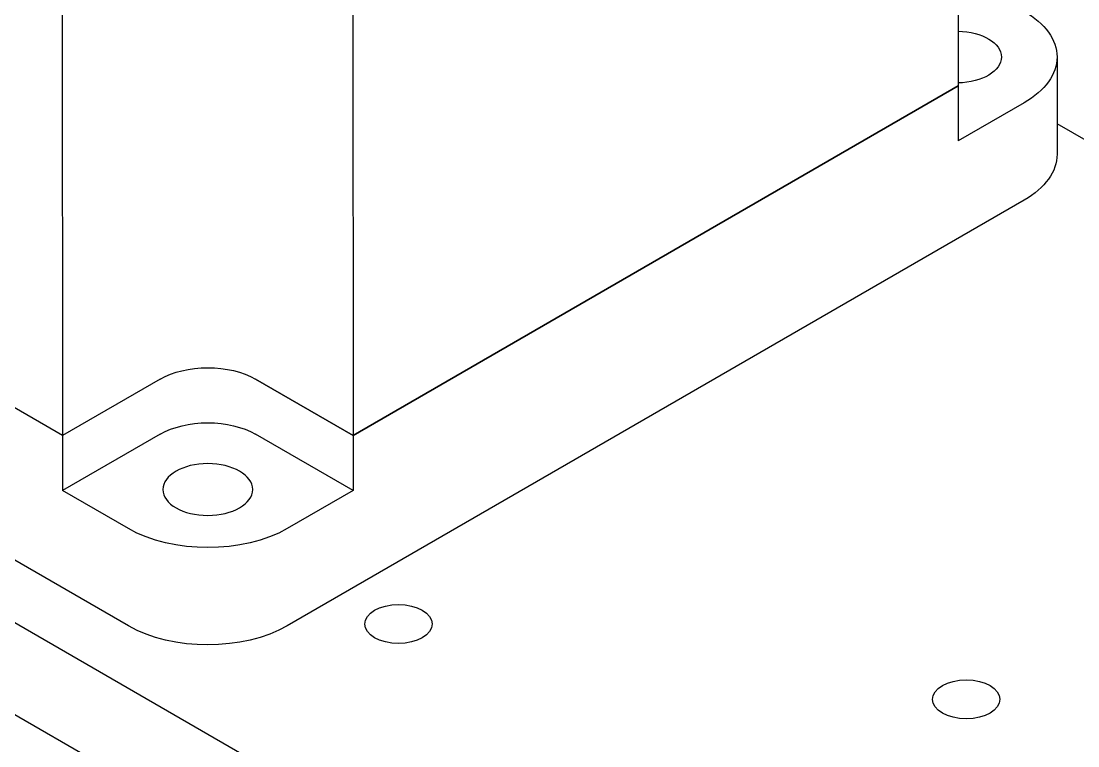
# Model space of a CAD drawing. Header units: millimetres. Extents: x 129 to 6329, y 33 to 3553.
# Drawn here: x 5152.3 to 5246.4, y 3315.5 to 3380 of the extents above; entities that cross this region are included whole.
import ezdxf

# ---------------------------------------------------------------- set-up
doc = ezdxf.new("R2010")
doc.units = ezdxf.units.MM
doc.layers.add('vistasIsometricas', color=255, linetype='Continuous')

msp = doc.modelspace()

# ---------------------------------------------------------------- linework, layer by layer
at = {"layer": 'vistasIsometricas', "extrusion": (1e-16, 0.816497, 0.57735)}
for p, q in [((5235.699, 3428.925), (5235.739, 3374.197)), ((4996.395, 3415.952), (5256.611, 3265.969)), ((4996.401, 3407.784), (5256.617, 3257.801)), ((5155.938, 3397.804), (5155.978, 3343.076)), ((5181.818, 3397.816), (5181.858, 3343.088)), ((5244.541, 3376.767), (5244.547, 3368.109)), ((5155.978, 3343.076), (5102.096, 3374.132)), ((5155.978, 3343.076), (5102.096, 3374.132)), ((5181.858, 3343.088), (5235.739, 3374.197)), ((5235.739, 3374.197), (5181.858, 3343.088)), ((5235.739, 3374.197), (5235.743, 3369.296)), ((5241.612, 3372.684), (5235.743, 3369.296)), ((5352.777, 3308.438), (5244.545, 3370.821)), ((5161.856, 3326.133), (5096.237, 3363.955)), ((5241.618, 3364.026), (5175.999, 3326.14)), ((5164.675, 3348.097), (5155.978, 3343.076)), ((5164.675, 3348.097), (5155.978, 3343.076)), ((5173.16, 3348.101), (5181.858, 3343.088)), ((5181.858, 3343.088), (5173.16, 3348.101)), ((5155.978, 3343.076), (5155.981, 3338.175)), ((5164.679, 3343.196), (5155.981, 3338.175)), ((5181.861, 3338.187), (5173.164, 3343.2)), ((5181.858, 3343.088), (5181.861, 3338.187)), ((5161.85, 3334.792), (5155.981, 3338.175)), ((5181.861, 3338.187), (5175.992, 3334.799))]:
    msp.add_line(p, q, dxfattribs=at)
at = {"layer": 'vistasIsometricas', "extrusion": (-7.9782e-17, -2.99985e-16, -1)}
for centre, start_param in [((5234.541, 3376.76), -0.784979), ((5234.547, 3368.101), 0)]:
    msp.add_ellipse(centre, major_axis=(10, 0.007), ratio=0.576865, start_param=start_param, end_param=0.785818, dxfattribs=at)
at = {"layer": 'vistasIsometricas', "extrusion": (-9.9782e-17, -3e-16, -1)}
msp.add_ellipse((5235.587, 3376.76), major_axis=(4, 0.003), ratio=0.576865, start_param=-1.533254, end_param=1.533254, dxfattribs=at)
at = {"layer": 'vistasIsometricas', "extrusion": (-2e-16, -3.83981e-26, -1)}
for centre in [(5168.918, 3345.652), (5168.918, 3345.652), (5168.921, 3340.751)]:
    msp.add_ellipse(centre, major_axis=(6, 0.004), ratio=0.576865, start_param=3.92741, end_param=5.498207, dxfattribs=at)
at = {"layer": 'vistasIsometricas', "extrusion": (7.26836e-20, -9.99999e-17, -1)}
msp.add_ellipse((5168.921, 3338.271), major_axis=(4, 0.003), ratio=0.576865, start_param=1.570796326794517, end_param=7.853981633974103, dxfattribs=at)
at = {"layer": 'vistasIsometricas', "extrusion": (-2.00145e-16, 2e-16, -1)}
for centre in [(5168.921, 3338.874), (5168.928, 3330.216)]:
    msp.add_ellipse(centre, major_axis=(10, 0.007), ratio=0.576865, start_param=0.785818, end_param=2.356614, dxfattribs=at)
at = {"layer": 'vistasIsometricas'}
for centre in [(5185.9, 3326.305), (5236.458, 3319.599)]:
    msp.add_ellipse(centre, major_axis=(3, 0.002), ratio=0.576865, dxfattribs=at)

doc.saveas('drawing.dxf')
